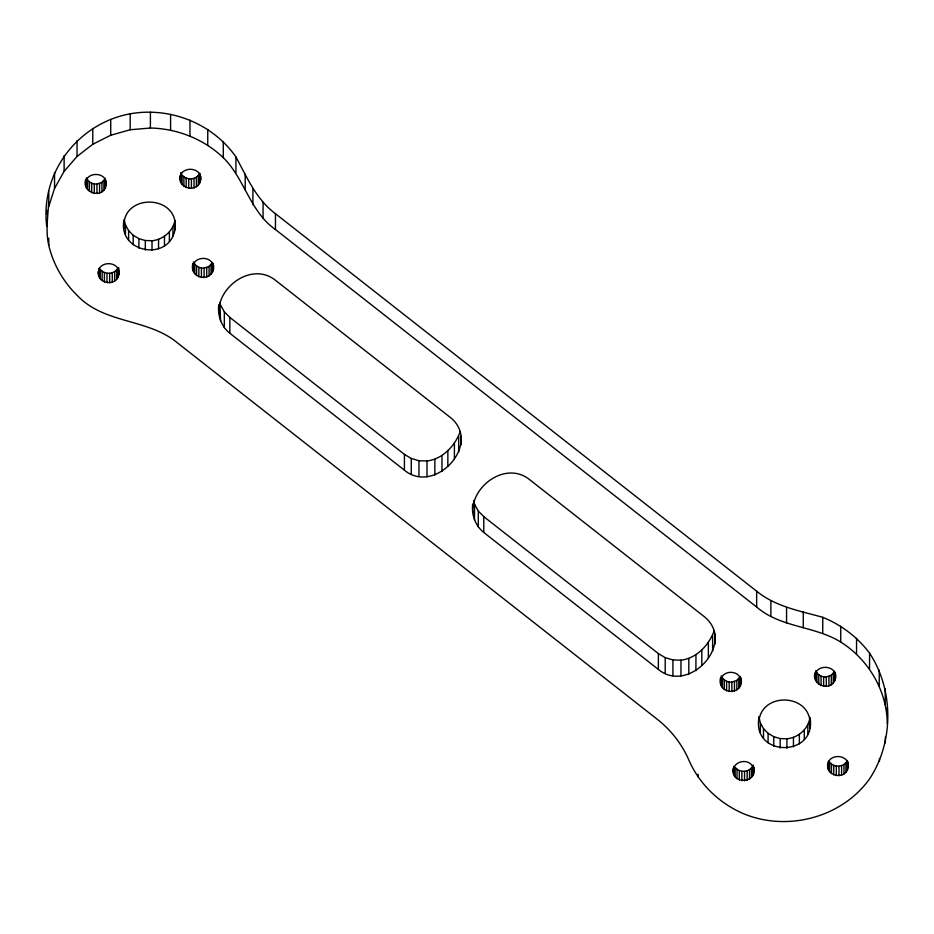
<?xml version="1.0" encoding="UTF-8"?>
<svg xmlns="http://www.w3.org/2000/svg" width="934" height="934" viewBox="0 0 934 934"><rect width="100%" height="100%" fill="white"/><g stroke="black" fill="none" stroke-linecap="round" stroke-linejoin="round"><path stroke-width="1.4" d="M46.7 226.133C39.24 165.143 89.279 110.877 150.421 112.208C183.963 112.745 216.723 129.266 235.94 156.959C246.938 177.297 256.301 199.491 275.472 213.723L756.668 591.21C775.582 606.715 799.913 610.894 822.761 617.304C841.312 624.846 857.575 637.14 869.577 653.205C893.85 689.782 893.838 741.713 869.858 778.431C842.375 817.413 787.817 831.879 744.024 813.911C719.589 803.59 699.344 784.28 688.778 759.856C682.018 744.421 671.593 730.913 658.528 720.277L177.332 342.79C147.992 318.401 104.456 324.075 77.429 295.634C63.349 281.881 53.308 264.52 48.755 245.35C44.552 227.289 49.736 209.286 48.673 191.096M48.755 245.35L48.766 238.17M48.65 206.904L54.534 188.411L54.557 172.603M54.534 188.411L64.107 171.377L64.142 155.569M64.107 171.377L77.02 156.468L77.055 140.672M85.741 184.792C84.223 170.537 108.636 171.319 106.114 185.469C103.394 199.537 81.025 193.058 85.741 179.375M85.835 182.235L85.835 179.526M86.337 187.279L86.36 179.153M87.598 189.544L87.621 180.052L86.36 177.799M89.43 191.412L89.454 181.92L87.621 180.052M91.707 192.766L91.73 183.274L89.454 181.92M77.02 156.468L92.758 144.268L92.793 128.472M94.276 193.513L94.287 184.021L91.73 183.274M96.961 193.595L96.973 184.115L101.958 182.34L105.344 178.429L105.332 187.921M98.42 274.012C96.914 259.745 121.327 260.528 118.805 274.689C116.843 287.205 96.12 283.901 98.432 271.304M99.027 276.499L99.039 268.373M99.576 193.023L99.588 183.543M100.288 278.752L100.3 269.272C104.643 275.261 114.905 274.398 118.034 267.649L118.023 277.129M101.946 191.82L101.958 182.34M102.121 280.62L102.133 271.14M103.907 190.081L103.931 180.601M104.398 281.975L104.41 272.495M106.114 185.469L106.126 181.406M106.966 282.722L106.978 273.242M109.652 282.815L109.663 273.335M92.758 144.268L110.714 135.255L110.737 119.447M112.267 282.243L112.278 272.751M114.637 281.041L114.648 271.56M116.598 279.301L116.61 269.809M118.805 274.689L118.816 267.918M123.953 228.223C121.023 192.206 180.39 194.074 174.903 229.916C168.832 262.174 117.626 252.67 123.965 220.097M125.46 234.446L125.471 224.966L124.269 219.98M128.612 240.085L128.623 230.605L125.471 224.966M110.714 135.255L130.176 129.768L130.2 113.96M133.188 244.755L133.212 235.275L128.623 230.605M138.886 248.14L138.897 238.66L133.212 235.275M145.295 250.008L145.319 240.528L138.897 238.66M887.277 723.675C886.938 690.681 868.503 659.532 840.74 642.043C814.518 625.803 780.649 627.788 756.645 607.018L275.437 229.53C249.938 211.726 244.766 178.756 223.261 157.659C203.67 139.061 177.343 128.612 150.397 128.016L150.421 112.208M152.008 250.23L152.02 240.75C163.006 239.699 172.883 231.422 174.915 220.436L174.903 229.916M158.547 248.794L158.57 239.314M164.477 245.794L164.489 236.314M169.381 241.439L169.404 231.959M170.583 130.083L170.607 114.287M172.942 236.022L172.953 226.542M180.18 179.62C178.674 165.365 203.087 166.147 200.565 180.297C198.253 193.607 176.608 188.738 180.192 175.557M180.787 182.107L180.811 172.627M182.048 184.372L182.072 174.88C186.403 180.869 196.665 180.017 199.794 173.257L199.783 182.749M183.881 186.24L183.893 176.76M186.158 187.594L186.17 178.102M188.726 188.341L188.738 178.849M189.952 135.885L189.976 120.089M191.412 188.423L191.423 178.943M213.349 264.252C216.922 282.231 188.329 281.274 192.883 263.423M193.478 271.327L193.49 263.201M194.027 187.851L194.038 178.371M194.739 273.58L194.751 264.1L193.49 261.847M196.397 186.648L196.409 177.168M196.572 275.448L196.584 265.968L194.751 264.1M198.358 184.909L198.37 175.429M198.849 276.803L198.86 267.322L196.584 265.968M200.565 180.297L200.577 176.234M201.417 277.55L201.429 268.07L198.86 267.322M204.102 277.643L204.114 268.163L209.099 266.388L212.485 262.477L212.473 271.957M206.718 277.071L206.729 267.591M207.733 145.202L207.768 129.394M209.088 275.869L209.099 266.388M211.049 274.129L211.061 264.649M213.256 269.517L213.267 264.1M218.731 313.404C217.47 286.341 252.32 261.567 275.6 280.387L450.2 417.346C482.995 443.44 434.987 495.639 404.41 470.199L229.822 333.24C221.288 326.491 217.494 315.423 218.743 304.776M220.541 320.864L219.969 302.569M223.261 157.659L223.284 141.851M224.323 327.636L224.347 311.828L220.576 305.056M229.822 333.24L229.846 317.432L224.347 311.828M235.905 172.767L235.94 156.959M245.198 189.952L245.222 174.144M252.88 204.698L252.916 188.901M263.061 218.019L263.084 202.211M275.437 229.53L275.472 213.723M404.41 470.199L404.445 454.403L229.846 317.432M411.24 474.262L411.275 458.466L404.445 454.403M418.946 476.503L418.969 460.707L411.275 458.466M426.99 476.772L427.025 460.964C442.669 459.131 455.173 445.716 460.252 431.485M434.847 475.056L434.87 459.248M441.957 471.448L441.98 455.652M447.841 466.229L447.876 450.421M454.379 458.676L454.414 442.868M458.652 452.173L458.676 436.376M461.011 444.853L461.022 436.225M472.686 512.614C471.425 485.563 506.275 460.789 529.555 479.597L704.154 616.568C736.961 642.65 688.942 694.861 658.365 669.421L483.777 532.462C475.243 525.714 471.448 514.646 472.697 503.998M474.495 520.086L474.53 504.278L473.62 500.542M478.278 526.858L478.313 511.05L474.53 504.278M483.777 532.462L483.8 516.654L478.313 511.05M658.365 669.421L658.4 653.613L483.8 516.654M665.195 673.484L665.23 657.676L658.4 653.613M672.9 675.726L672.924 659.918L665.23 657.676M680.956 675.994L680.979 660.186C696.624 658.353 709.128 644.939 714.206 630.707M688.802 674.266L688.825 658.47M695.912 670.67L695.935 654.862M698.06 777.041L698.072 774.169M701.796 665.44L701.831 649.644M708.346 657.898L708.369 642.09M712.607 651.395L712.63 635.587M714.965 644.063L714.977 634.011M741.106 678.259C744.678 696.239 716.074 695.27 720.639 677.419M720.628 682.836L720.721 677.582M721.235 685.334L721.246 677.197M722.484 687.587L722.507 678.107L721.246 675.842M724.317 689.455L724.34 679.975L722.507 678.107M726.594 690.81L726.617 681.33L724.34 679.975M729.162 691.557L729.185 682.077L726.617 681.33M731.847 691.65L731.871 682.159L736.856 680.384L740.242 676.485M753.796 767.468C758.093 784.081 729.582 784.899 733.318 767.993M733.914 774.543L733.937 766.417M734.463 691.067L734.486 681.586M735.175 776.796L735.198 767.316C739.53 773.305 749.792 772.441 752.921 765.693L752.909 775.173M736.833 689.876L736.856 680.384M737.008 778.664L737.031 769.184M738.794 688.125L738.817 678.644M739.284 780.018L739.308 770.538M740.218 685.965L740.23 677.839M741.001 683.525L741.012 678.096M741.853 780.766L741.865 771.286M744.538 780.859L744.55 771.379M747.153 780.287L747.165 770.807M749.523 779.084L749.535 769.604M751.485 777.345L751.508 767.865M753.785 770.176L753.189 764.981M753.691 772.733L753.703 767.316M756.645 607.018L756.668 591.21M810.035 717.522C817.016 757.813 751.24 757.404 759.073 717.172M760.346 732.489L760.369 723.009L758.852 716.787M763.498 738.129L763.522 728.648L760.369 723.009M768.075 742.799L768.098 733.318L763.522 728.648M770.877 616.382L770.9 600.585M773.772 746.184L773.784 736.704L768.098 733.318M780.194 748.052L780.205 738.572L773.784 736.704M786.556 623.352L786.58 607.544M786.895 748.274L786.918 738.794C797.893 737.755 807.77 729.466 809.801 718.479L809.79 727.971M793.433 746.838L793.456 737.358M799.364 743.849L799.376 734.357M803.24 627.718L803.275 611.91M804.267 739.495L804.291 730.003M807.828 734.077L807.84 724.586M815.078 677.675C813.561 663.409 837.973 664.191 835.451 678.353C832.824 692.327 810.397 686.035 815.172 672.41M815.674 680.162L815.686 673.391M816.935 682.415L816.958 672.935L815.697 670.682M818.768 684.283L818.791 674.803L816.958 672.935M821.044 685.638L821.068 676.158L818.791 674.803M822.737 633.112L822.761 617.304M823.613 686.385L823.636 676.905L821.068 676.158M826.298 686.478L826.31 676.987L831.295 675.224L834.681 671.312M827.757 766.884C826.251 752.629 850.664 753.411 848.142 767.561C846.181 780.088 825.458 776.784 827.769 764.175M828.365 769.371L828.376 761.245M828.913 685.895L828.925 676.414M829.625 771.636L829.649 762.144C833.98 768.133 844.243 767.281 847.371 760.521L847.36 770.013M831.283 684.704L831.295 675.224M831.458 773.504L831.47 764.012M833.245 682.964L833.268 673.472M833.735 774.858L833.747 765.366M834.669 680.793L834.681 672.667M835.451 678.353L835.463 672.935M836.304 775.605L836.315 766.114M838.989 775.687L839.001 766.207M840.74 642.043L840.763 626.235M841.604 775.115L841.616 765.635M843.974 773.912L843.986 764.432M845.935 772.173L845.947 762.693M848.142 767.561L848.154 762.144M856.548 654.174L856.571 638.366M869.542 669.013L869.577 653.205M879.233 686L879.256 670.192M879.443 761.397L879.443 758.525M885.327 742.904L885.339 737.159M885.21 704.458L885.245 688.65M192.871 268.84C191.423 256.22 212.345 254.41 213.349 266.961M733.318 772.056C731.987 760.895 749.512 757.299 753.178 767.69M886.88 711.988L887.3 707.867M720.721 680.291C722.356 669.304 740.23 669.865 741.094 680.968M759.073 719.88C763.183 692.433 807.852 693.834 810.023 721.585M130.176 129.768L150.397 128.016M94.287 184.021L96.973 184.115M145.319 240.528L152.02 240.75M201.429 268.07L204.114 268.163M418.969 460.707L427.025 460.964M672.924 659.918L680.979 660.186M823.636 676.905L826.31 676.987M729.185 682.077L731.871 682.159M780.205 738.572L786.918 738.794M46.723 210.325L47.167 214.446"/></g></svg>
